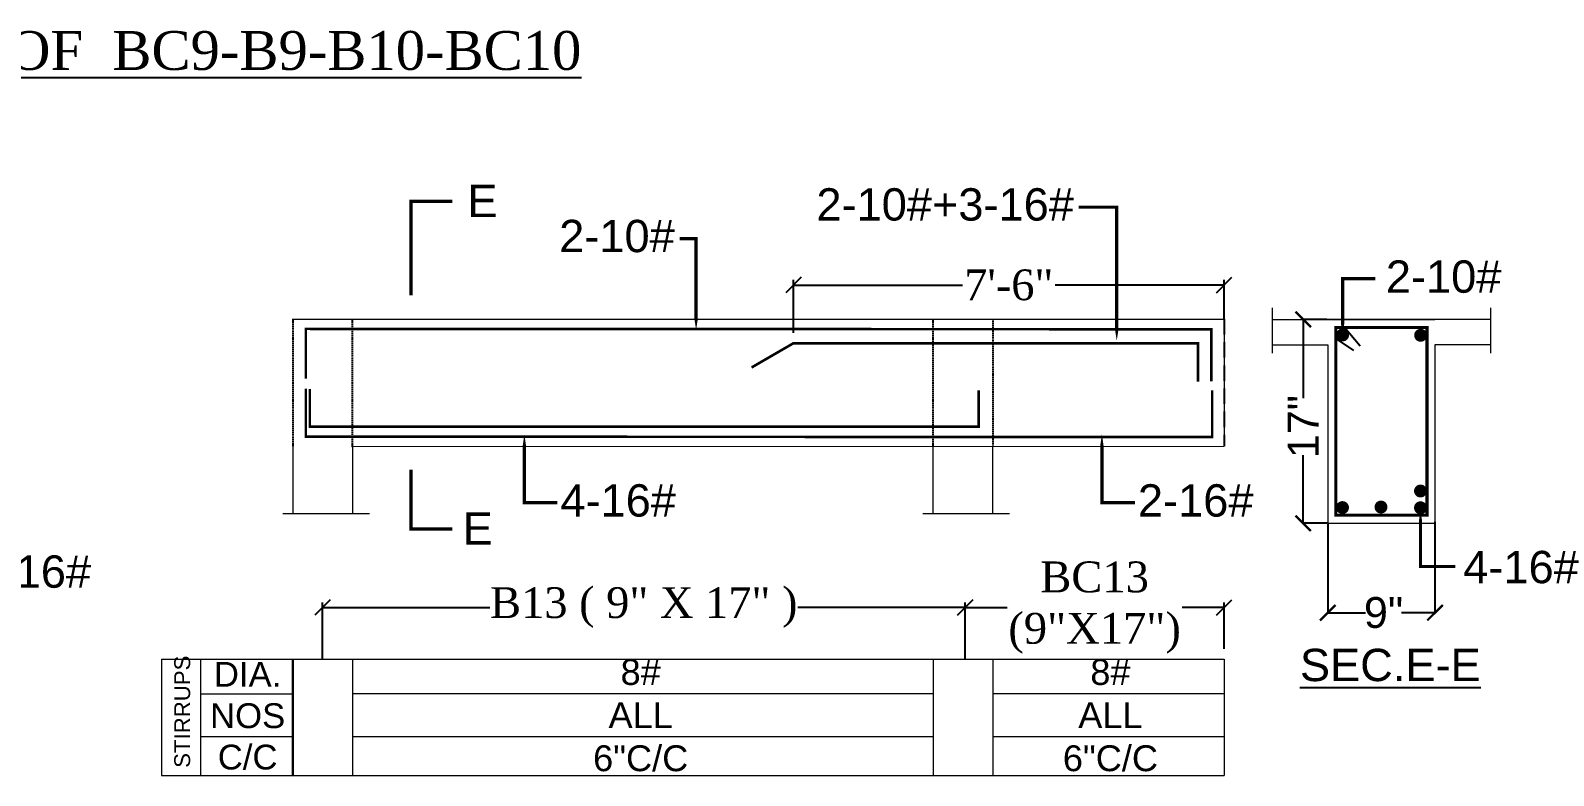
# Model space of a CAD drawing. Header units: millimetres. Extents: x 56222 to 162971, y -175692 to -121287.
# Drawn here: x 162275.6 to 162571.8, y -175280.2 to -175135.2 of the extents above; entities that cross this region are included whole.
import ezdxf

# ---------------------------------------------------------------- set-up
doc = ezdxf.new("R2010")
doc.units = ezdxf.units.MM
doc.header["$MEASUREMENT"] = 0
doc.header["$PDMODE"] = 35
doc.linetypes.add('DASHED2', pattern=[0.375, 0.25, -0.125])
doc.layers.get('Defpoints').update_dxf_attribs({"color": 220})
doc.layers.add('BASE', color=2, linetype='Continuous')
for name, color, linetype, lineweight in [('BM', 7, 'Continuous', 18), ('DIMENSION', 86, 'Continuous', 25), ('STEEL', 181, 'Continuous', 25), ('STR.TEXT.', 1, 'Continuous', 25), ('wall', 7, 'Continuous', 30)]:
    doc.layers.add(name, color=color, linetype=linetype, lineweight=lineweight)
doc.styles.add('Dime _ Feet only', font='arial.ttf', dxfattribs={"height": 0.23})
doc.styles.add('KIRAN', font='times.ttf')
doc.styles.add('S1', font='times.ttf', dxfattribs={"height": 6.5})
doc.styles.add('VINAY', font='swiss.ttf')
doc.linetypes.add('ZIGZAG', pattern='A,0.0001,-0.2,[131,ltypeshp.shx,S=0.2,R=0,X=-0.2,Y=0],-0.4,[131,ltypeshp.shx,S=0.2,R=180,X=0.2,Y=0],-0.2', length=0.8001)
doc.dimstyles.new('Dime _ Feet only', dxfattribs={"dimtxt": 0.23, "dimasz": 0.1, "dimexe": 0.1, "dimexo": 0.1, "dimgap": 0.06, "dimtad": 0, "dimlfac": 39.375, "dimrnd": 1, "dimzin": 1, "dimdsep": 46, "dimlunit": 4, "dimtxsty": 'Dime _ Feet only', "dimblk": 'ARCHTICK', "dimcen": 0, "dimdle": 0.1, "dimclrd": 256, "dimclre": 256, "dimazin": 0, "dimtfac": 1, "dimtofl": 0, "dimtmove": 0, "dimatfit": 3, "dimldrblk": 'ARCHTICK', "dimfxl": 4.5, "dimfrac": 1, "dimtolj": 1, "dimtzin": 0, "dimarcsym": 1})
doc.dimstyles.new('KIRAN', dxfattribs={"dimtxt": 4, "dimasz": 3, "dimexe": 1, "dimexo": 2, "dimgap": 1, "dimtad": 0, "dimdec": 1, "dimzin": 0, "dimdsep": 46, "dimlunit": 4, "dimtxsty": 'KIRAN', "dimblk": 'OBLIQUE', "dimcen": 6, "dimclrd": 11, "dimclre": 11, "dimclrt": 6, "dimadec": 0, "dimazin": 0, "dimtfac": 1, "dimtdec": 1, "dimtofl": 0, "dimtmove": 0, "dimatfit": 3, "dimfxl": 1, "dimtolj": 1, "dimtzin": 0, "dimarcsym": 0})

# ---------------------------------------------------------------- blocks, each defined once
blk = doc.blocks.new('_Oblique')
at = {"layer": 'wall', "color": 0, "lineweight": -2}
blk.add_line((-0.5, -0.5), (0.5, 0.5), dxfattribs=at)
blk = doc.blocks.new('*D395')
at = {"layer": 'Defpoints', "color": 0, "transparency": 16777216}
for p in [(162332.39, -175247.52), (162332.39, -175259.47), (162457.38, -175259.54)]:
    blk.add_point(p, dxfattribs=at)
at = {"layer": 'STEEL', "color": 11, "lineweight": -2, "transparency": 16777216}
for p, q in [((162332.39, -175257.47), (162332.39, -175246.52)), ((162457.38, -175257.54), (162457.38, -175246.52)), ((162332.39, -175247.52), (162364.92, -175247.52)), ((162457.38, -175247.52), (162424.85, -175247.52))]:
    blk.add_line(p, q, dxfattribs=at)
at = {"layer": 'STEEL', "color": 11, "lineweight": -2, "transparency": 16777216, "xscale": 3, "yscale": 3, "zscale": 3, "rotation": 180}
blk.add_blockref('_Oblique', (162332.39, -175247.52), dxfattribs=at)
at = {"layer": 'STEEL', "color": 11, "lineweight": -2, "transparency": 16777216, "xscale": 3, "yscale": 3, "zscale": 3}
blk.add_blockref('_Oblique', (162457.38, -175247.52), dxfattribs=at)
at = {"layer": 'STEEL', "color": 6, "lineweight": 25, "transparency": 16777216, "insert": (162394.88, -175247.52), "char_height": 6, "attachment_point": 5, "style": 'KIRAN'}
blk.add_mtext('\\A1;{\\H0.9962x;B13 ( 9" X 17" ) }', dxfattribs=at)
blk = doc.blocks.new('*D394')
at = {"layer": 'Defpoints', "color": 0, "transparency": 16777216}
for p in [(162507.77, -175247.52), (162507.77, -175257.54), (162457.38, -175259.54)]:
    blk.add_point(p, dxfattribs=at)
at = {"layer": 'STEEL', "color": 11, "lineweight": -2, "transparency": 16777216}
for p, q in [((162457.38, -175257.54), (162457.38, -175246.52)), ((162507.77, -175255.54), (162507.77, -175246.52)), ((162457.38, -175247.52), (162465.53, -175247.52)), ((162507.77, -175247.52), (162499.62, -175247.52))]:
    blk.add_line(p, q, dxfattribs=at)
at = {"layer": 'STEEL', "color": 11, "lineweight": -2, "transparency": 16777216, "xscale": 3, "yscale": 3, "zscale": 3, "rotation": 180}
blk.add_blockref('_Oblique', (162457.38, -175247.52), dxfattribs=at)
at = {"layer": 'STEEL', "color": 11, "lineweight": -2, "transparency": 16777216, "xscale": 3, "yscale": 3, "zscale": 3}
blk.add_blockref('_Oblique', (162507.77, -175247.52), dxfattribs=at)
at = {"layer": 'STEEL', "color": 6, "lineweight": 25, "transparency": 16777216, "insert": (162482.57, -175247.52), "char_height": 4, "attachment_point": 5, "style": 'KIRAN'}
blk.add_mtext('\\A1;{\\H1.5x;BC13\\P(9"X17") }', dxfattribs=at)
blk = doc.blocks.new('*D393')
at = {"layer": 'Defpoints', "color": 0, "transparency": 16777216}
for p in [(162423.98, -175184.76), (162423.98, -175196.08), (162507.77, -175193.56)]:
    blk.add_point(p, dxfattribs=at)
at = {"layer": 'STEEL', "color": 11, "lineweight": -2, "transparency": 16777216}
for p, q in [((162423.98, -175194.08), (162423.98, -175183.76)), ((162507.77, -175191.56), (162507.77, -175183.76)), ((162423.98, -175184.76), (162456.86, -175184.76)), ((162507.77, -175184.76), (162474.9, -175184.76))]:
    blk.add_line(p, q, dxfattribs=at)
at = {"layer": 'STEEL', "color": 11, "lineweight": -2, "transparency": 16777216, "xscale": 3, "yscale": 3, "zscale": 3, "rotation": 180}
blk.add_blockref('_Oblique', (162423.98, -175184.76), dxfattribs=at)
at = {"layer": 'STEEL', "color": 11, "lineweight": -2, "transparency": 16777216, "xscale": 3, "yscale": 3, "zscale": 3}
blk.add_blockref('_Oblique', (162507.77, -175184.76), dxfattribs=at)
at = {"layer": 'STEEL', "color": 6, "lineweight": 25, "transparency": 16777216, "insert": (162465.88, -175184.76), "char_height": 6, "attachment_point": 5, "style": 'KIRAN'}
blk.add_mtext('\\A1;{\\H0.9962x;7\'-6"}', dxfattribs=at)
blk = doc.blocks.new('_ArchTick')
at = {"color": 0, "linetype": 'ByBlock', "const_width": 0.15}
blk.add_lwpolyline([(-0.5, -0.5), (0.5, 0.5)], dxfattribs=at)
blk = doc.blocks.new('*D392')
at = {"layer": 'Defpoints', "color": 0, "transparency": 16777216}
for p in [(162527.92, -175191.45), (162523.14, -175231.12), (162527.92, -175231.12)]:
    blk.add_point(p, dxfattribs=at)
at = {"layer": 'DIMENSION', "lineweight": -2, "transparency": 16777216}
for p, q in [((162527.82, -175191.45), (162523.04, -175191.45)), ((162523.14, -175191.35), (162523.14, -175206.75)), ((162523.14, -175231.22), (162523.14, -175217.87)), ((162527.82, -175231.12), (162523.04, -175231.12))]:
    blk.add_line(p, q, dxfattribs=at)
at = {"layer": 'DIMENSION', "lineweight": -2, "transparency": 16777216, "xscale": 3, "yscale": 3, "zscale": 3}
for p, rotation in [((162523.14, -175191.45), 90), ((162523.14, -175231.12), 270)]:
    blk.add_blockref('_ArchTick', p, dxfattribs=dict(at, rotation=rotation))
at = {"layer": 'DIMENSION', "color": 0, "transparency": 16777216, "insert": (162523.14, -175212.31), "char_height": 0.23, "attachment_point": 5, "rotation": 90, "style": 'Dime _ Feet only'}
blk.add_mtext('\\A1;{\\H26.09x;17"}', dxfattribs=at)
blk = doc.blocks.new('*D391')
at = {"layer": 'Defpoints', "color": 0, "transparency": 16777216}
for p in [(162527.92, -175231.12), (162548.78, -175230.76), (162548.78, -175248.52)]:
    blk.add_point(p, dxfattribs=at)
at = {"layer": 'DIMENSION', "lineweight": -2, "transparency": 16777216}
for p, q in [((162527.92, -175231.22), (162527.92, -175248.62)), ((162548.78, -175230.86), (162548.78, -175248.62)), ((162527.82, -175248.52), (162535.27, -175248.52)), ((162548.88, -175248.52), (162542.29, -175248.52))]:
    blk.add_line(p, q, dxfattribs=at)
at = {"layer": 'DIMENSION', "lineweight": -2, "transparency": 16777216, "xscale": 3, "yscale": 3, "zscale": 3, "rotation": 180}
blk.add_blockref('_ArchTick', (162527.92, -175248.52), dxfattribs=at)
at = {"layer": 'DIMENSION', "lineweight": -2, "transparency": 16777216, "xscale": 3, "yscale": 3, "zscale": 3}
blk.add_blockref('_ArchTick', (162548.78, -175248.52), dxfattribs=at)
at = {"layer": 'DIMENSION', "color": 0, "transparency": 16777216, "insert": (162538.78, -175248.52), "char_height": 0.23, "attachment_point": 5, "style": 'Dime _ Feet only'}
blk.add_mtext('\\A1;{\\H26.09x;9"}', dxfattribs=at)

msp = doc.modelspace()

# ---------------------------------------------------------------- linework, layer by layer
for p, q in [((162531.13908, -175192.90559), (162534.22628, -175196.57349)), ((162529.35374, -175195.10977), (162532.93989, -175197.46707))]:
    msp.add_line(p, q)
at = {"const_width": 0.62913}
for points in [[(162357.65208, -175168.45957), (162349.61236, -175168.45957), (162349.61236, -175186.76642)], [(162357.65208, -175232.25112), (162349.61236, -175232.25112), (162349.61236, -175220.67573)]]:
    msp.add_lwpolyline(points, dxfattribs=at)
for points in [[(162486.87459, -175195.59591, 0, 1.88738, 0), (162486.87459, -175189.47031, 0.62913, 0.62913, 0), (162486.87459, -175169.61339, 0.62913, 0.62913, 0), (162479.48732, -175169.61339, 0.62913, 0.62913, 0)], [(162405.05442, -175193.48658, 0, 1.88738, 0), (162405.05442, -175187.36098, 0.62913, 0.62913, 0), (162405.05442, -175175.75969, 0.62913, 0.62913, 0), (162401.84241, -175175.75969, 0.62913, 0.62913, 0)], [(162530.8116, -175194.46721, 0, 1.88738, 0), (162530.8116, -175188.01816, 0.62913, 0.62913, 0), (162530.8116, -175183.53044, 0.62913, 0.62913, 0), (162537.17795, -175183.53044, 0.62913, 0.62913, 0)], [(162371.64723, -175213.80246, 0, 1.88738, 0), (162371.64723, -175220.25151, 0.62913, 0.62913, 0), (162371.64723, -175227.11101, 0.62913, 0.62913, 0), (162378.07125, -175227.11101, 0.62913, 0.62913, 0)], [(162483.98725, -175213.80246, 0, 1.88738, 0), (162483.98725, -175220.25151, 0.62913, 0.62913, 0), (162483.98725, -175227.11101, 0.62913, 0.62913, 0), (162490.41127, -175227.11101, 0.62913, 0.62913, 0)], [(162545.962, -175228.58539, 0, 1.88738, 0), (162545.962, -175235.03444, 0.62913, 0.62913, 0), (162545.962, -175239.52215, 0.62913, 0.62913, 0), (162552.74138, -175239.52215, 0.62913, 0.62913, 0)]]:
    msp.add_lwpolyline(points, format="xyseb")
at = {"layer": 'BASE', "linetype": 'DASHED2'}
for p, q in [((162326.63988, -175216.1324), (162326.63988, -175191.38679)), ((162338.23908, -175216.1324), (162338.23908, -175191.38679)), ((162338.23908, -175216.1324), (162338.23908, -175191.38679)), ((162451.15325, -175216.1324), (162451.15325, -175191.38679)), ((162462.77266, -175191.38679), (162462.77266, -175216.1324))]:
    msp.add_line(p, q, dxfattribs=at)
at = {"layer": 'BASE', "linetype": 'DASHED2', "ltscale": 12}
msp.add_line((162507.77425, -175191.38679), (162507.77425, -175216.1324), dxfattribs=at)
msp.add_line((162507.77425, -175191.38679), (162507.77425, -175216.1324), dxfattribs=at)
msp.add_line((162507.77425, -175191.38679), (162507.77425, -175216.1324), dxfattribs=at)
msp.add_line((162507.77425, -175191.38679), (162507.77425, -175216.1324), dxfattribs=at)
at = {"layer": 'BM', "linetype": 'ByBlock'}
for p, q in [((162517.12295, -175189.18329), (162517.12295, -175198.03456)), ((162559.57506, -175189.18329), (162559.57506, -175198.03456)), ((162326.45689, -175191.40154), (162507.77425, -175191.38679)), ((162507.77425, -175191.38679), (162507.77425, -175216.1324)), ((162507.77425, -175191.38679), (162507.77425, -175216.1324)), ((162507.77425, -175191.38679), (162507.77425, -175216.1324)), ((162507.77425, -175191.38679), (162507.77425, -175216.1324)), ((162507.77425, -175191.38679), (162507.77425, -175216.1324)), ((162507.77425, -175191.38679), (162507.77425, -175216.1324)), ((162507.77425, -175191.38679), (162507.77425, -175216.1324)), ((162507.77425, -175191.38679), (162507.77425, -175216.1324)), ((162326.59941, -175216.1324), (162326.59941, -175229.24464)), ((162338.01562, -175216.14715), (162507.77425, -175216.1324)), ((162338.19861, -175216.1324), (162338.19861, -175229.24464)), ((162338.25928, -175216.1324), (162338.23908, -175216.1324)), ((162451.13299, -175216.1324), (162451.13299, -175229.24464)), ((162462.73219, -175216.1324), (162462.73219, -175229.24464)), ((162527.91838, -175231.12028), (162548.77963, -175231.12028)), ((162301.07806, -175257.55282), (162326.45689, -175257.55282)), ((162301.07806, -175257.55282), (162301.07806, -175280.20134)), ((162308.65168, -175257.75727), (162308.65168, -175280.20134)), ((162326.45689, -175257.55282), (162507.77425, -175257.53807)), ((162326.45689, -175257.55282), (162326.45689, -175280.20134)), ((162326.45689, -175257.55282), (162326.45689, -175280.20134)), ((162326.45689, -175257.55282), (162326.45689, -175280.20134)), ((162326.45689, -175257.55282), (162326.45689, -175280.20134)), ((162326.45689, -175257.55282), (162326.45689, -175280.20134)), ((162326.45689, -175257.55282), (162326.45689, -175280.20134)), ((162326.45689, -175257.55282), (162326.45689, -175280.20134)), ((162326.45689, -175257.55282), (162326.45689, -175280.20134)), ((162326.45689, -175257.55282), (162326.45689, -175280.20134)), ((162326.45689, -175257.55282), (162326.45689, -175280.20134)), ((162326.45689, -175257.55282), (162326.45689, -175280.20134)), ((162326.45689, -175257.55282), (162326.45689, -175280.20134)), ((162326.45689, -175257.55282), (162326.45689, -175280.20134)), ((162326.45689, -175257.55282), (162326.45689, -175280.20134)), ((162326.45689, -175257.55282), (162326.45689, -175280.20134)), ((162326.45689, -175257.55282), (162326.45689, -175280.20134)), ((162326.45689, -175257.55282), (162326.45689, -175280.20134)), ((162326.45689, -175257.55282), (162326.45689, -175280.20134)), ((162326.45689, -175257.55282), (162326.45689, -175280.20134)), ((162326.45689, -175257.55282), (162326.45689, -175280.20134)), ((162326.45689, -175257.55282), (162326.45689, -175280.20134)), ((162326.45689, -175257.55282), (162326.45689, -175280.20134)), ((162326.45689, -175257.55282), (162326.45689, -175280.20134)), ((162326.45689, -175257.55282), (162326.45689, -175280.20134)), ((162326.45689, -175257.55282), (162326.45689, -175280.20134)), ((162326.45689, -175257.55282), (162326.45689, -175280.20134)), ((162326.45689, -175257.55282), (162326.45689, -175280.20134)), ((162326.45689, -175257.55282), (162326.45689, -175280.20134)), ((162326.45689, -175257.55282), (162326.45689, -175280.20134)), ((162326.45689, -175257.55282), (162326.45689, -175280.20134)), ((162326.45689, -175257.55282), (162326.45689, -175280.20134)), ((162326.45689, -175257.55282), (162326.45689, -175280.20134)), ((162326.45689, -175257.55282), (162326.45689, -175280.20134)), ((162326.45689, -175257.55282), (162326.45689, -175280.20134)), ((162326.45689, -175257.55282), (162326.45689, -175280.20134)), ((162326.45689, -175257.55282), (162326.45689, -175280.20134)), ((162326.45689, -175257.55282), (162326.45689, -175280.20134)), ((162326.45689, -175257.55282), (162326.45689, -175280.20134)), ((162326.45689, -175257.55282), (162326.45689, -175280.20134)), ((162326.45689, -175257.55282), (162326.45689, -175280.20134)), ((162326.45689, -175257.55282), (162326.45689, -175280.20134)), ((162326.45689, -175257.55282), (162326.45689, -175280.20134)), ((162326.45689, -175257.55282), (162326.45689, -175280.20134)), ((162326.45689, -175257.55282), (162326.45689, -175280.20134)), ((162326.45689, -175257.55282), (162326.45689, -175280.20134)), ((162326.45689, -175257.55282), (162326.45689, -175280.20134)), ((162326.45689, -175257.55282), (162326.45689, -175280.20134)), ((162326.45689, -175257.55282), (162326.45689, -175280.20134)), ((162326.45689, -175257.55282), (162326.45689, -175280.20134)), ((162326.45689, -175257.55282), (162326.45689, -175280.20134)), ((162326.45689, -175257.55282), (162326.45689, -175280.20134)), ((162326.45689, -175257.55282), (162326.45689, -175280.20134)), ((162326.45689, -175257.55282), (162326.45689, -175280.20134)), ((162326.45689, -175257.55282), (162326.45689, -175280.20134)), ((162326.45689, -175257.55282), (162326.45689, -175280.20134)), ((162326.45689, -175257.55282), (162326.45689, -175280.20134)), ((162326.45689, -175257.55282), (162326.45689, -175280.20134)), ((162326.45689, -175257.55282), (162326.45689, -175280.20134)), ((162326.45689, -175257.55282), (162326.45689, -175280.20134)), ((162326.45689, -175257.55282), (162326.45689, -175280.20134)), ((162326.45689, -175257.55282), (162326.45689, -175280.20134)), ((162326.45689, -175257.55282), (162326.45689, -175280.20134)), ((162326.45689, -175257.55282), (162326.45689, -175280.20134)), ((162326.45689, -175257.55282), (162326.45689, -175280.20134)), ((162326.45689, -175257.55282), (162326.45689, -175280.20134)), ((162326.45689, -175257.55282), (162326.45689, -175280.20134)), ((162326.45689, -175257.55282), (162326.45689, -175280.20134)), ((162326.45689, -175257.55282), (162326.45689, -175280.20134)), ((162326.45689, -175257.55282), (162326.45689, -175280.20134)), ((162326.45689, -175257.55282), (162326.45689, -175280.20134)), ((162326.45689, -175257.55282), (162326.45689, -175280.20134)), ((162326.45689, -175257.55282), (162326.45689, -175280.20134)), ((162326.45689, -175257.55282), (162326.45689, -175280.20134)), ((162326.45689, -175257.55282), (162326.45689, -175280.20134)), ((162326.45689, -175257.55282), (162326.45689, -175280.20134)), ((162326.45689, -175257.55282), (162326.45689, -175280.20134)), ((162326.45689, -175257.55282), (162326.45689, -175280.20134)), ((162326.45689, -175257.55282), (162326.45689, -175280.20134)), ((162326.63988, -175257.53807), (162326.63988, -175280.18659)), ((162338.23908, -175257.53807), (162338.23908, -175280.18659)), ((162338.23908, -175257.53807), (162338.23908, -175280.18659)), ((162338.23908, -175257.53807), (162338.23908, -175280.18659)), ((162451.17346, -175257.53807), (162451.17346, -175280.18659)), ((162462.77266, -175257.53807), (162462.77266, -175280.18659)), ((162462.77266, -175257.53807), (162462.77266, -175280.18659)), ((162462.77266, -175257.53807), (162462.77266, -175280.18659)), ((162507.77425, -175257.53807), (162507.77425, -175280.18659)), ((162308.65168, -175264.27781), (162326.45689, -175264.27781)), ((162326.45689, -175264.2778), (162326.45689, -175264.2778)), ((162338.23908, -175264.26305), (162451.17346, -175264.26305)), ((162462.77266, -175264.26305), (162507.77425, -175264.26305)), ((162326.45689, -175272.6907), (162308.65168, -175272.6907)), ((162326.45689, -175272.6907), (162326.45689, -175272.6907)), ((162451.17346, -175272.67595), (162338.23908, -175272.67595)), ((162507.77425, -175272.67595), (162462.77266, -175272.67595)), ((162301.07806, -175280.20134), (162326.45689, -175280.20134)), ((162326.45689, -175280.20134), (162507.77425, -175280.18659))]:
    msp.add_line(p, q, dxfattribs=at)
at = {"layer": 'BM', "linetype": 'ZIGZAG', "ltscale": 3}
for p, q in [((162324.64803, -175229.24464), (162341.51338, -175229.24464)), ((162449.18161, -175229.24464), (162466.04696, -175229.24464))]:
    msp.add_line(p, q, dxfattribs=at)
at = {"layer": 'BM'}
for q in [(162326.45689, -175280.20134), (162326.45689, -175280.20134), (162326.45689, -175280.20134), (162326.45689, -175280.20134), (162326.45689, -175280.20134), (162326.45689, -175280.20134), (162326.45689, -175279.36566), (162326.45689, -175280.20134), (162326.45689, -175280.20134), (162326.45689, -175280.20134), (162326.45689, -175280.20134), (162326.45689, -175280.20134), (162326.45689, -175280.20134), (162326.45689, -175279.36566)]:
    msp.add_line((162326.45689, -175257.55282), q, dxfattribs=at)
at = {"layer": 'BM', "linetype": 'ByBlock'}
for points in [[(162517.12295, -175191.44938), (162548.77963, -175191.44938)], [(162559.57506, -175191.44938), (162527.91838, -175191.44938)], [(162517.12295, -175196.37486), (162527.91838, -175196.37486), (162527.91838, -175231.11763)], [(162527.91838, -175196.37486), (162527.91838, -175231.11763)], [(162559.57506, -175196.37486), (162548.77963, -175196.37486), (162548.77963, -175231.11763)], [(162548.77963, -175196.37486), (162548.77963, -175231.11763)]]:
    msp.add_lwpolyline(points, dxfattribs=at)
at = {"layer": 'STEEL'}
for points, const_width in [([(162329.13194, -175202.98663), (162329.13194, -175193.28892), (162505.27674, -175193.36842), (162505.27674, -175203.48255)], 0.5033), ([(162529.4912, -175193.02219), (162547.20681, -175193.02219), (162547.20681, -175229.54482), (162529.4912, -175229.54482), (162529.4912, -175193.02219)], 0.62913), ([(162502.67154, -175203.57186), (162502.67154, -175196.08488), (162423.98187, -175196.08488), (162415.83874, -175200.80279)], 0.5033), ([(162329.13194, -175204.93673), (162329.13194, -175214.25977), (162505.43166, -175214.33927), (162505.43166, -175205.26225)], 0.5033), ([(162329.90675, -175204.98902), (162329.90675, -175212.31257), (162460.01712, -175212.33877), (162460.01712, -175205.26225)], 0.5033)]:
    msp.add_lwpolyline(points, dxfattribs=dict(at, const_width=const_width))
at = {"layer": 'STEEL', "const_width": 1.25825}
for points in [[(162530.18247, -175194.46721, 1), (162531.44072, -175194.46721, 1)], [(162545.36111, -175194.53928, 1), (162546.61936, -175194.53928, 1)], [(162545.33821, -175224.83374, -1), (162546.59646, -175224.83374, -1)], [(162530.15957, -175228.06462, -1), (162531.41782, -175228.06462, -1)], [(162537.64875, -175227.96239, -1), (162538.907, -175227.96239, -1)], [(162545.33821, -175228.10218, -1), (162546.59646, -175228.10218, -1)]]:
    msp.add_lwpolyline(points, format="xyb", close=True, dxfattribs=at)

# ---------------------------------------------------------------- texts
at = {"layer": 'STR.TEXT.', "style": 'VINAY'}
msp.add_text('STIRRUPS', height=3.092278, rotation=90, dxfattribs=at).set_placement((162306.63035, -175278.70075))
at = {"layer": 'STR.TEXT.', "insert": (162313.04983, -175135.34205), "char_height": 7.5495072, "attachment_point": 2, "style": 'S1'}
msp.add_mtext('{\\LDET. OF  BC9-B9-B10-BC10}', dxfattribs=at)
at = {"layer": 'STR.TEXT.', "style": 'VINAY'}
for s, insert, char_height, width, attachment_point in [('E', (162360.55322, -175165.25862), 6.29126, 71.2327464, 1), ('2-10#+3-16#', (162478.54246, -175165.92641), 6.291256, 68.673227, 3), ('2-10#', (162400.89755, -175172.07271), 6.291256, 78.6713865, 3), ('2-10#', (162539.22602, -175179.96584), 6.291256, 64.9682409, 1), ('4-16#', (162378.65363, -175223.52472), 6.291256, 96.2309059, 1), ('2-16#', (162490.99365, -175223.52472), 6.291256, 63.3859051, 1), ('E', (162359.62789, -175228.98283), 6.29126, 71.2327464, 1), ('5-16#', (162264.88067, -175237.36619), 6.291256, 86.2327464, 1), ('4-16#', (162554.2792, -175236.48908), 6.291256, 86.2327464, 1), ('{\\LSEC.E-E}', (162522.5114, -175255.5369), 6.291256, 69.9906741, 1), ('DIA.\\PNOS\\PC/C', (162317.81471, -175258.08223), 4.831685, 68.3834365, 2), ('8#\\PALL\\P6"C/C', (162394.27247, -175257.53807), 5.033005, 133.1236989, 2), ('8#\\PALL\\P6"C/C', (162485.64681, -175257.53807), 5.033005, 114.8532725, 2)]:
    msp.add_mtext(s, dxfattribs=dict(at, insert=insert, char_height=char_height, width=width, attachment_point=attachment_point))

# ---------------------------------------------------------------- dimensions: what is measured, and where the dimension line sits
at = {"layer": 'DIMENSION'}
dim = msp.add_linear_dim(base=(162523.14274, -175231.11763), p1=(162527.91838, -175191.44938), p2=(162527.91838, -175231.11763), angle=90, text='{\\H26.09x;17"}', dimstyle='Dime _ Feet only', override={"dimtxt": 3, "dimasz": 3, "dimpost": '\\X'}, dxfattribs=at)
dim.commit()
dim.dimension.update_dxf_attribs({"geometry": '*D392', "text_midpoint": (162523.14274, -175212.30957), "dimtype": 160})
dim = msp.add_linear_dim(base=(162548.77963, -175248.51899), p1=(162527.91838, -175231.12028), p2=(162548.77963, -175230.75807), text='{\\H26.09x;9"}', dimstyle='Dime _ Feet only', override={"dimtxt": 3, "dimasz": 3, "dimpost": '\\X'}, dxfattribs=at)
dim.commit()
dim.dimension.update_dxf_attribs({"geometry": '*D391', "text_midpoint": (162538.78275, -175248.51899), "dimtype": 160})
at = {"layer": 'STEEL', "lineweight": 25}
for base, p1, p2, text, picture, middle in [((162423.98187, -175184.7614), (162507.77425, -175193.55724), (162423.98187, -175196.08488), '{\\H0.9962x;7\'-6"}', '*D393', (162465.87806, -175184.7614)), ((162332.38923, -175247.5157), (162457.37513, -175259.53582), (162332.38923, -175259.46898), '{\\H0.9962x;B13 ( 9" X 17" ) }', '*D395', (162394.88218, -175247.5157))]:
    dim = msp.add_linear_dim(base=base, p1=p1, p2=p2, angle=180, text=text, dimstyle='KIRAN', override={"dimtxt": 6}, dxfattribs=at)
    dim.commit()
    dim.dimension.update_dxf_attribs({"geometry": picture, "text_midpoint": middle})
dim = msp.add_linear_dim(base=(162507.77425, -175247.5157), p1=(162457.37513, -175259.53582), p2=(162507.77425, -175257.53807), text='{\\H1.5x;BC13\\P(9"X17") }', dimstyle='KIRAN', dxfattribs=at)
dim.commit()
dim.dimension.update_dxf_attribs({"geometry": '*D394', "text_midpoint": (162482.57469, -175247.5157), "dimtype": 160})

doc.saveas('drawing.dxf')
